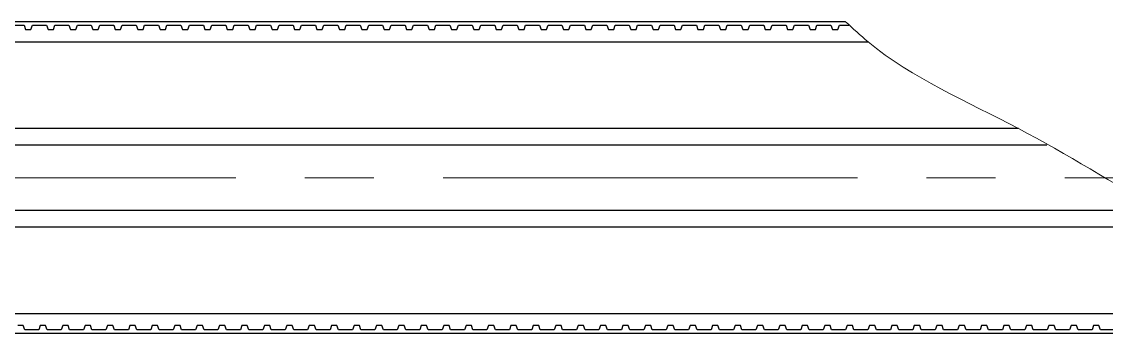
# Model space of a CAD drawing. Header units: millimetres. Extents: x 587 to 10361, y -8386 to 1488.
# Drawn here: x 7472.24 to 7522.1, y -6223.08 to -6208.75 of the extents above; entities that cross this region are included whole.
import ezdxf

# ---------------------------------------------------------------- set-up
doc = ezdxf.new("R2010")
doc.units = ezdxf.units.MM
doc.linetypes.add('ACAD_ISO10W100', pattern=[18, 12, -3, 0, -3])
doc.linetypes.add('CENTER2', pattern=[28.575, 19.05, -3.175, 3.175, -3.175])
for name, color, linetype, lineweight in [('Gruba', 7, 'Continuous', 30), ('Przekrój', 50, 'Continuous', 15), ('Symetria', 210, 'ACAD_ISO10W100', 0)]:
    doc.layers.add(name, color=color, linetype=linetype, lineweight=lineweight)

# ---------------------------------------------------------------- blocks, each defined once
blk = doc.blocks.new('*U405')
at = {"layer": 'Symetria', "color": 0, "linetype": 'CENTER2', "transparency": 16777216}
blk.add_line((-61.107, 0), (305.385, 0), dxfattribs=at)

msp = doc.modelspace()

# ---------------------------------------------------------------- linework, layer by layer
at = {"layer": 'Gruba'}
for p, q in [((7510.113, -6208.751), (7467.8, -6208.75)), ((7471.711, -6208.907), (7472.352, -6208.907)), ((7472.352, -6208.907), (7472.424, -6209.104)), ((7472.424, -6209.104), (7472.669, -6209.104)), ((7472.669, -6209.104), (7472.741, -6208.907)), ((7472.741, -6208.907), (7473.382, -6208.907)), ((7473.382, -6208.907), (7473.454, -6209.104)), ((7473.454, -6209.104), (7473.699, -6209.104)), ((7473.699, -6209.104), (7473.771, -6208.907)), ((7473.771, -6208.907), (7474.412, -6208.907)), ((7474.412, -6208.907), (7474.484, -6209.104)), ((7474.484, -6209.104), (7474.729, -6209.104)), ((7474.729, -6209.104), (7474.801, -6208.907)), ((7474.801, -6208.907), (7475.442, -6208.907)), ((7475.442, -6208.907), (7475.514, -6209.104)), ((7475.514, -6209.104), (7475.76, -6209.104)), ((7475.76, -6209.104), (7475.832, -6208.907)), ((7475.832, -6208.907), (7476.473, -6208.907)), ((7476.473, -6208.907), (7476.545, -6209.104)), ((7476.545, -6209.104), (7476.79, -6209.104)), ((7476.79, -6209.104), (7476.862, -6208.907)), ((7476.862, -6208.907), (7477.503, -6208.907)), ((7477.503, -6208.907), (7477.575, -6209.104)), ((7477.575, -6209.104), (7477.82, -6209.104)), ((7477.82, -6209.104), (7477.892, -6208.907)), ((7477.892, -6208.907), (7478.533, -6208.907)), ((7478.533, -6208.907), (7478.605, -6209.104)), ((7478.605, -6209.104), (7478.85, -6209.104)), ((7478.85, -6209.104), (7478.922, -6208.907)), ((7478.922, -6208.907), (7479.563, -6208.907)), ((7479.563, -6208.907), (7479.635, -6209.104)), ((7479.635, -6209.104), (7479.88, -6209.104)), ((7479.88, -6209.104), (7479.952, -6208.907)), ((7479.952, -6208.907), (7480.593, -6208.907)), ((7480.593, -6208.907), (7480.665, -6209.105)), ((7480.665, -6209.105), (7480.911, -6209.105)), ((7480.911, -6209.105), (7480.982, -6208.907)), ((7480.982, -6208.907), (7481.624, -6208.907)), ((7481.624, -6208.907), (7481.695, -6209.105)), ((7481.695, -6209.105), (7481.941, -6209.105)), ((7481.941, -6209.105), (7482.013, -6208.907)), ((7482.013, -6208.907), (7482.654, -6208.907)), ((7482.654, -6208.907), (7482.726, -6209.105)), ((7482.726, -6209.105), (7482.971, -6209.105)), ((7482.971, -6209.105), (7483.043, -6208.907)), ((7483.043, -6208.907), (7483.684, -6208.907)), ((7483.684, -6208.907), (7483.756, -6209.105)), ((7483.756, -6209.105), (7484.001, -6209.105)), ((7484.001, -6209.105), (7484.073, -6208.907)), ((7484.073, -6208.907), (7484.714, -6208.907)), ((7484.714, -6208.907), (7484.786, -6209.105)), ((7484.786, -6209.105), (7485.031, -6209.105)), ((7485.031, -6209.105), (7485.103, -6208.907)), ((7485.103, -6208.907), (7485.744, -6208.907)), ((7485.744, -6208.907), (7485.816, -6209.105)), ((7485.816, -6209.105), (7486.061, -6209.105)), ((7486.061, -6209.105), (7486.133, -6208.907)), ((7486.133, -6208.907), (7486.774, -6208.907)), ((7486.774, -6208.907), (7486.846, -6209.105)), ((7486.846, -6209.105), (7487.092, -6209.105)), ((7487.092, -6209.105), (7487.163, -6208.907)), ((7487.163, -6208.907), (7487.805, -6208.907)), ((7487.805, -6208.907), (7487.877, -6209.105)), ((7487.877, -6209.105), (7488.122, -6209.105)), ((7488.122, -6209.105), (7488.194, -6208.907)), ((7488.194, -6208.907), (7488.835, -6208.907)), ((7488.835, -6208.907), (7488.907, -6209.105)), ((7488.907, -6209.105), (7489.152, -6209.105)), ((7489.152, -6209.105), (7489.224, -6208.907)), ((7489.224, -6208.907), (7489.865, -6208.907)), ((7489.865, -6208.907), (7489.937, -6209.105)), ((7489.937, -6209.105), (7490.182, -6209.105)), ((7490.182, -6209.105), (7490.254, -6208.907)), ((7490.254, -6208.907), (7490.895, -6208.907)), ((7490.895, -6208.907), (7490.967, -6209.105)), ((7490.967, -6209.105), (7491.212, -6209.105)), ((7491.212, -6209.105), (7491.284, -6208.907)), ((7491.284, -6208.907), (7491.925, -6208.907)), ((7491.925, -6208.907), (7491.997, -6209.105)), ((7491.997, -6209.105), (7492.243, -6209.105)), ((7492.243, -6209.105), (7492.314, -6208.907)), ((7492.314, -6208.907), (7492.956, -6208.907)), ((7492.956, -6208.907), (7493.027, -6209.105)), ((7493.027, -6209.105), (7493.273, -6209.105)), ((7493.273, -6209.105), (7493.345, -6208.907)), ((7493.345, -6208.907), (7493.986, -6208.907)), ((7493.986, -6208.907), (7494.058, -6209.105)), ((7494.058, -6209.105), (7494.303, -6209.105)), ((7494.303, -6209.105), (7494.375, -6208.907)), ((7494.375, -6208.907), (7495.016, -6208.907)), ((7495.016, -6208.907), (7495.088, -6209.105)), ((7495.088, -6209.105), (7495.333, -6209.105)), ((7495.333, -6209.105), (7495.405, -6208.907)), ((7495.405, -6208.907), (7496.046, -6208.907)), ((7496.046, -6208.907), (7496.118, -6209.105)), ((7496.118, -6209.105), (7496.363, -6209.105)), ((7496.363, -6209.105), (7496.435, -6208.907)), ((7496.435, -6208.907), (7497.076, -6208.907)), ((7497.076, -6208.907), (7497.148, -6209.105)), ((7497.148, -6209.105), (7497.393, -6209.105)), ((7497.393, -6209.105), (7497.465, -6208.907)), ((7497.465, -6208.907), (7498.106, -6208.907)), ((7498.106, -6208.907), (7498.178, -6209.105)), ((7498.178, -6209.105), (7498.424, -6209.105)), ((7498.424, -6209.105), (7498.495, -6208.907)), ((7498.495, -6208.907), (7499.137, -6208.907)), ((7499.137, -6208.907), (7499.209, -6209.105)), ((7499.209, -6209.105), (7499.454, -6209.105)), ((7499.454, -6209.105), (7499.526, -6208.907)), ((7499.526, -6208.907), (7500.167, -6208.907)), ((7500.167, -6208.907), (7500.239, -6209.105)), ((7500.239, -6209.105), (7500.484, -6209.105)), ((7500.484, -6209.105), (7500.556, -6208.907)), ((7500.556, -6208.907), (7501.197, -6208.907)), ((7501.197, -6208.907), (7501.269, -6209.105)), ((7501.269, -6209.105), (7501.514, -6209.105)), ((7501.514, -6209.105), (7501.586, -6208.907)), ((7501.586, -6208.907), (7502.227, -6208.907)), ((7502.227, -6208.907), (7502.299, -6209.105)), ((7502.299, -6209.105), (7502.544, -6209.105)), ((7502.544, -6209.105), (7502.616, -6208.907)), ((7502.616, -6208.907), (7503.257, -6208.907)), ((7503.257, -6208.907), (7503.329, -6209.105)), ((7503.329, -6209.105), (7503.575, -6209.105)), ((7503.575, -6209.105), (7503.646, -6208.907)), ((7503.646, -6208.907), (7504.288, -6208.907)), ((7504.288, -6208.907), (7504.359, -6209.105)), ((7504.359, -6209.105), (7504.605, -6209.105)), ((7504.605, -6209.105), (7504.677, -6208.907)), ((7504.677, -6208.907), (7505.318, -6208.907)), ((7505.318, -6208.907), (7505.39, -6209.105)), ((7505.39, -6209.105), (7505.635, -6209.105)), ((7505.635, -6209.105), (7505.707, -6208.907)), ((7505.707, -6208.907), (7506.348, -6208.908)), ((7506.348, -6208.908), (7506.42, -6209.105)), ((7506.42, -6209.105), (7506.665, -6209.105)), ((7506.665, -6209.105), (7506.737, -6208.908)), ((7506.737, -6208.908), (7507.378, -6208.908)), ((7507.378, -6208.908), (7507.45, -6209.105)), ((7507.45, -6209.105), (7507.695, -6209.105)), ((7507.695, -6209.105), (7507.767, -6208.908)), ((7507.767, -6208.908), (7508.408, -6208.908)), ((7508.408, -6208.908), (7508.48, -6209.105)), ((7508.48, -6209.105), (7508.725, -6209.105)), ((7508.725, -6209.105), (7508.797, -6208.908)), ((7508.797, -6208.908), (7509.438, -6208.908)), ((7509.438, -6208.908), (7509.51, -6209.105)), ((7509.51, -6209.105), (7509.756, -6209.105)), ((7509.756, -6209.105), (7509.827, -6208.908)), ((7509.827, -6208.908), (7510.27, -6208.908)), ((7467.8, -6209.677), (7511.154, -6209.677)), ((7518.06, -6213.664), (7464.537, -6213.664)), ((7465.287, -6214.414), (7519.359, -6214.414)), ((7524.599, -6217.439), (7465.287, -6217.439)), ((7464.537, -6218.189), (7525.898, -6218.189)), ((7462.8, -6222.177), (7531.829, -6222.177)), ((7472.311, -6222.729), (7472.066, -6222.729)), ((7472.383, -6222.927), (7472.311, -6222.729)), ((7473.096, -6222.729), (7473.024, -6222.927)), ((7473.342, -6222.729), (7473.096, -6222.729)), ((7473.413, -6222.927), (7473.342, -6222.729)), ((7474.127, -6222.729), (7474.055, -6222.927)), ((7474.372, -6222.729), (7474.127, -6222.729)), ((7474.444, -6222.927), (7474.372, -6222.729)), ((7475.157, -6222.729), (7475.085, -6222.927)), ((7475.402, -6222.729), (7475.157, -6222.729)), ((7475.474, -6222.927), (7475.402, -6222.729)), ((7476.187, -6222.729), (7476.115, -6222.927)), ((7476.432, -6222.729), (7476.187, -6222.729)), ((7476.504, -6222.927), (7476.432, -6222.729)), ((7477.217, -6222.729), (7477.145, -6222.927)), ((7477.462, -6222.729), (7477.217, -6222.729)), ((7477.534, -6222.927), (7477.462, -6222.729)), ((7478.247, -6222.729), (7478.175, -6222.927)), ((7478.493, -6222.729), (7478.247, -6222.729)), ((7478.564, -6222.927), (7478.493, -6222.729)), ((7479.277, -6222.729), (7479.206, -6222.927)), ((7479.523, -6222.729), (7479.277, -6222.729)), ((7479.595, -6222.927), (7479.523, -6222.729)), ((7480.308, -6222.73), (7480.236, -6222.927)), ((7480.553, -6222.73), (7480.308, -6222.73)), ((7480.625, -6222.927), (7480.553, -6222.73)), ((7481.338, -6222.73), (7481.266, -6222.927)), ((7481.583, -6222.73), (7481.338, -6222.73)), ((7481.655, -6222.927), (7481.583, -6222.73)), ((7482.368, -6222.73), (7482.296, -6222.927)), ((7482.613, -6222.73), (7482.368, -6222.73)), ((7482.685, -6222.927), (7482.613, -6222.73)), ((7483.398, -6222.73), (7483.326, -6222.927)), ((7483.643, -6222.73), (7483.398, -6222.73)), ((7483.715, -6222.927), (7483.643, -6222.73)), ((7484.428, -6222.73), (7484.356, -6222.927)), ((7484.674, -6222.73), (7484.428, -6222.73)), ((7484.745, -6222.927), (7484.674, -6222.73)), ((7485.459, -6222.73), (7485.387, -6222.927)), ((7485.704, -6222.73), (7485.459, -6222.73)), ((7485.776, -6222.927), (7485.704, -6222.73)), ((7486.489, -6222.73), (7486.417, -6222.927)), ((7486.734, -6222.73), (7486.489, -6222.73)), ((7486.806, -6222.927), (7486.734, -6222.73)), ((7487.519, -6222.73), (7487.447, -6222.927)), ((7487.764, -6222.73), (7487.519, -6222.73)), ((7487.836, -6222.927), (7487.764, -6222.73)), ((7488.549, -6222.73), (7488.477, -6222.927)), ((7488.794, -6222.73), (7488.549, -6222.73)), ((7488.866, -6222.927), (7488.794, -6222.73)), ((7489.579, -6222.73), (7489.507, -6222.927)), ((7489.825, -6222.73), (7489.579, -6222.73)), ((7489.896, -6222.927), (7489.825, -6222.73)), ((7490.609, -6222.73), (7490.538, -6222.927)), ((7490.855, -6222.73), (7490.609, -6222.73)), ((7490.927, -6222.927), (7490.855, -6222.73)), ((7491.64, -6222.73), (7491.568, -6222.927)), ((7491.885, -6222.73), (7491.64, -6222.73)), ((7491.957, -6222.927), (7491.885, -6222.73)), ((7492.67, -6222.73), (7492.598, -6222.927)), ((7492.915, -6222.73), (7492.67, -6222.73)), ((7492.987, -6222.927), (7492.915, -6222.73)), ((7493.7, -6222.73), (7493.628, -6222.927)), ((7493.945, -6222.73), (7493.7, -6222.73)), ((7494.017, -6222.927), (7493.945, -6222.73)), ((7494.73, -6222.73), (7494.658, -6222.927)), ((7494.975, -6222.73), (7494.73, -6222.73)), ((7495.047, -6222.927), (7494.975, -6222.73)), ((7495.76, -6222.73), (7495.688, -6222.927)), ((7496.006, -6222.73), (7495.76, -6222.73)), ((7496.077, -6222.927), (7496.006, -6222.73)), ((7496.791, -6222.73), (7496.719, -6222.927)), ((7497.036, -6222.73), (7496.791, -6222.73)), ((7497.108, -6222.927), (7497.036, -6222.73)), ((7497.821, -6222.73), (7497.749, -6222.927)), ((7498.066, -6222.73), (7497.821, -6222.73)), ((7498.138, -6222.927), (7498.066, -6222.73)), ((7498.851, -6222.73), (7498.779, -6222.927)), ((7499.096, -6222.73), (7498.851, -6222.73)), ((7499.168, -6222.927), (7499.096, -6222.73)), ((7499.881, -6222.73), (7499.809, -6222.927)), ((7500.126, -6222.73), (7499.881, -6222.73)), ((7500.198, -6222.927), (7500.126, -6222.73)), ((7500.911, -6222.73), (7500.839, -6222.927)), ((7501.157, -6222.73), (7500.911, -6222.73)), ((7501.228, -6222.927), (7501.157, -6222.73)), ((7501.941, -6222.73), (7501.87, -6222.927)), ((7502.187, -6222.73), (7501.941, -6222.73)), ((7502.259, -6222.927), (7502.187, -6222.73)), ((7502.972, -6222.73), (7502.9, -6222.927)), ((7503.217, -6222.73), (7502.972, -6222.73)), ((7503.289, -6222.927), (7503.217, -6222.73)), ((7504.002, -6222.73), (7503.93, -6222.928)), ((7504.247, -6222.73), (7504.002, -6222.73)), ((7504.319, -6222.928), (7504.247, -6222.73)), ((7505.032, -6222.73), (7504.96, -6222.928)), ((7505.277, -6222.73), (7505.032, -6222.73)), ((7505.349, -6222.928), (7505.277, -6222.73)), ((7506.062, -6222.73), (7505.99, -6222.928)), ((7506.307, -6222.73), (7506.062, -6222.73)), ((7506.379, -6222.928), (7506.307, -6222.73)), ((7507.092, -6222.73), (7507.02, -6222.928)), ((7507.338, -6222.73), (7507.092, -6222.73)), ((7507.409, -6222.928), (7507.338, -6222.73)), ((7508.123, -6222.73), (7508.051, -6222.928)), ((7508.368, -6222.73), (7508.123, -6222.73)), ((7508.44, -6222.928), (7508.368, -6222.73)), ((7509.153, -6222.73), (7509.081, -6222.928)), ((7509.398, -6222.73), (7509.153, -6222.73)), ((7509.47, -6222.928), (7509.398, -6222.73)), ((7510.183, -6222.73), (7510.111, -6222.928)), ((7510.428, -6222.73), (7510.183, -6222.73)), ((7510.5, -6222.928), (7510.428, -6222.73)), ((7511.213, -6222.73), (7511.141, -6222.928)), ((7511.458, -6222.73), (7511.213, -6222.73)), ((7511.53, -6222.928), (7511.458, -6222.73)), ((7512.243, -6222.73), (7512.171, -6222.928)), ((7512.488, -6222.73), (7512.243, -6222.73)), ((7512.56, -6222.928), (7512.488, -6222.73)), ((7513.273, -6222.73), (7513.202, -6222.928)), ((7513.519, -6222.73), (7513.273, -6222.73)), ((7513.591, -6222.928), (7513.519, -6222.73)), ((7514.304, -6222.73), (7514.232, -6222.928)), ((7514.549, -6222.73), (7514.304, -6222.73)), ((7514.621, -6222.928), (7514.549, -6222.73)), ((7515.334, -6222.73), (7515.262, -6222.928)), ((7515.579, -6222.73), (7515.334, -6222.73)), ((7515.651, -6222.928), (7515.579, -6222.73)), ((7516.364, -6222.73), (7516.292, -6222.928)), ((7516.609, -6222.73), (7516.364, -6222.73)), ((7516.681, -6222.928), (7516.609, -6222.73)), ((7517.394, -6222.73), (7517.322, -6222.928)), ((7517.639, -6222.73), (7517.394, -6222.73)), ((7517.711, -6222.928), (7517.639, -6222.73)), ((7518.424, -6222.73), (7518.352, -6222.928)), ((7518.67, -6222.73), (7518.424, -6222.73)), ((7518.741, -6222.928), (7518.67, -6222.73)), ((7519.455, -6222.73), (7519.383, -6222.928)), ((7519.7, -6222.73), (7519.455, -6222.73)), ((7519.772, -6222.928), (7519.7, -6222.73)), ((7520.485, -6222.73), (7520.413, -6222.928)), ((7520.73, -6222.73), (7520.485, -6222.73)), ((7520.802, -6222.928), (7520.73, -6222.73)), ((7521.515, -6222.73), (7521.443, -6222.928)), ((7521.76, -6222.73), (7521.515, -6222.73)), ((7521.832, -6222.928), (7521.76, -6222.73)), ((7462.8, -6223.084), (7533.072, -6223.085)), ((7473.024, -6222.927), (7472.383, -6222.927)), ((7474.055, -6222.927), (7473.413, -6222.927)), ((7475.085, -6222.927), (7474.444, -6222.927)), ((7476.115, -6222.927), (7475.474, -6222.927)), ((7477.145, -6222.927), (7476.504, -6222.927)), ((7478.175, -6222.927), (7477.534, -6222.927)), ((7479.206, -6222.927), (7478.564, -6222.927)), ((7480.236, -6222.927), (7479.595, -6222.927)), ((7481.266, -6222.927), (7480.625, -6222.927)), ((7482.296, -6222.927), (7481.655, -6222.927)), ((7483.326, -6222.927), (7482.685, -6222.927)), ((7484.356, -6222.927), (7483.715, -6222.927)), ((7485.387, -6222.927), (7484.745, -6222.927)), ((7486.417, -6222.927), (7485.776, -6222.927)), ((7487.447, -6222.927), (7486.806, -6222.927)), ((7488.477, -6222.927), (7487.836, -6222.927)), ((7489.507, -6222.927), (7488.866, -6222.927)), ((7490.538, -6222.927), (7489.896, -6222.927)), ((7491.568, -6222.927), (7490.927, -6222.927)), ((7492.598, -6222.927), (7491.957, -6222.927)), ((7493.628, -6222.927), (7492.987, -6222.927)), ((7494.658, -6222.927), (7494.017, -6222.927)), ((7495.688, -6222.927), (7495.047, -6222.927)), ((7496.719, -6222.927), (7496.077, -6222.927)), ((7497.749, -6222.927), (7497.108, -6222.927)), ((7498.779, -6222.927), (7498.138, -6222.927)), ((7499.809, -6222.927), (7499.168, -6222.927)), ((7500.839, -6222.927), (7500.198, -6222.927)), ((7501.87, -6222.927), (7501.228, -6222.927)), ((7502.9, -6222.927), (7502.259, -6222.927)), ((7503.93, -6222.928), (7503.289, -6222.927)), ((7504.96, -6222.928), (7504.319, -6222.928)), ((7505.99, -6222.928), (7505.349, -6222.928)), ((7507.02, -6222.928), (7506.379, -6222.928)), ((7508.051, -6222.928), (7507.409, -6222.928)), ((7509.081, -6222.928), (7508.44, -6222.928)), ((7510.111, -6222.928), (7509.47, -6222.928)), ((7511.141, -6222.928), (7510.5, -6222.928)), ((7512.171, -6222.928), (7511.53, -6222.928)), ((7513.202, -6222.928), (7512.56, -6222.928)), ((7514.232, -6222.928), (7513.591, -6222.928)), ((7515.262, -6222.928), (7514.621, -6222.928)), ((7516.292, -6222.928), (7515.651, -6222.928)), ((7517.322, -6222.928), (7516.681, -6222.928)), ((7518.352, -6222.928), (7517.711, -6222.928)), ((7519.383, -6222.928), (7518.741, -6222.928)), ((7520.413, -6222.928), (7519.772, -6222.928)), ((7521.443, -6222.928), (7520.802, -6222.928)), ((7522.473, -6222.928), (7521.832, -6222.928))]:
    msp.add_line(p, q, dxfattribs=at)
at = {"layer": 'Przekrój'}
msp.add_spline([(7510.113, -6208.751), (7511.154, -6209.677), (7518.06, -6213.664), (7524.599, -6217.439), (7525.898, -6218.189), (7533.072, -6223.085)], degree=3, dxfattribs=at)

# ---------------------------------------------------------------- block references
at = {"layer": 'Symetria', "linetype": 'CENTER2'}
msp.add_blockref('*U405', (7352.693, -6215.927), dxfattribs=at)

doc.saveas('drawing.dxf')
